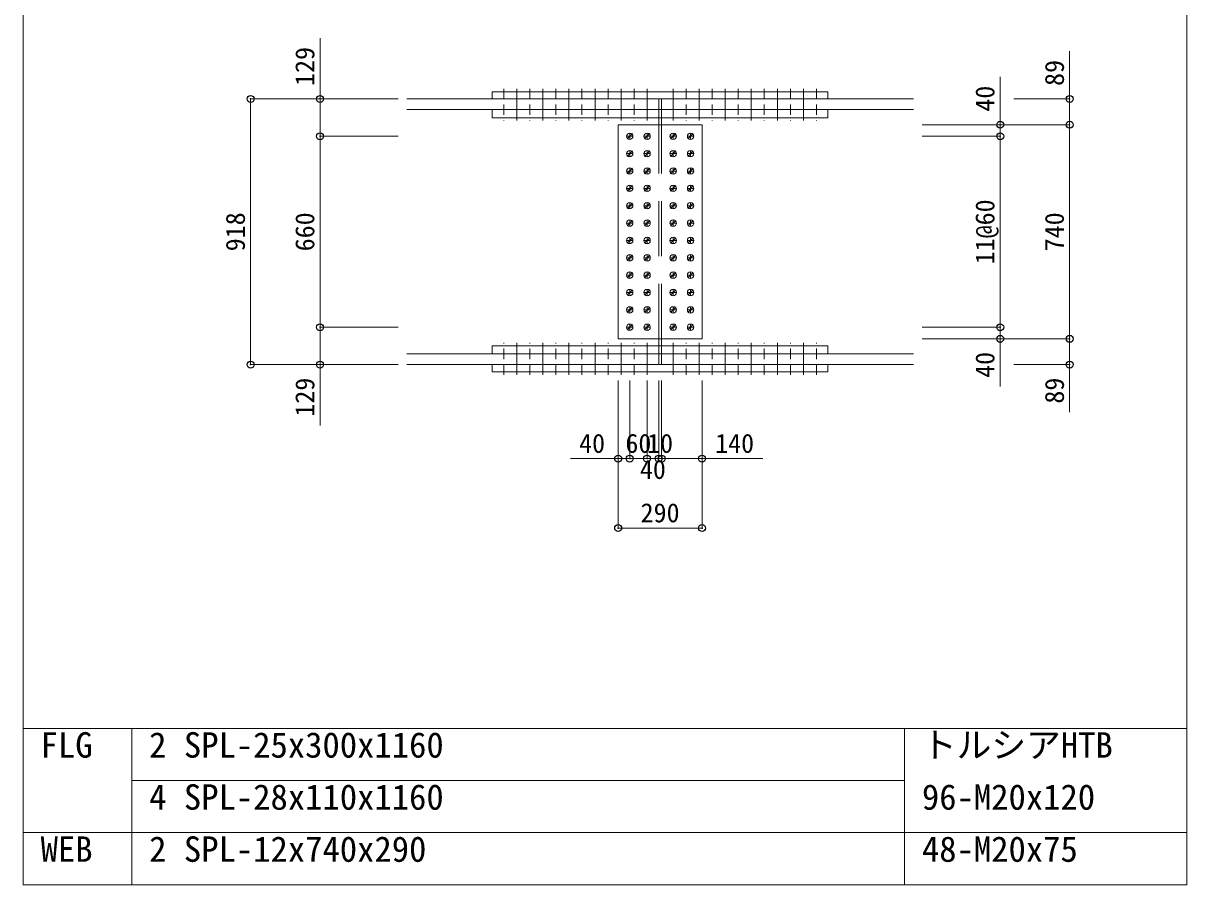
# Model space of a CAD drawing. Units: millimetres, scale not verified. Extents: x -8310 to 8310, y -4800 to 5700.
# Drawn here: x 90 to 4110, y 540 to 3517 of the extents above; entities that cross this region are included whole.
import ezdxf
from ezdxf.enums import TextEntityAlignment as Align

# ---------------------------------------------------------------- set-up
doc = ezdxf.new("R2010")
doc.units = ezdxf.units.MM
doc.header["$LTSCALE"] = 30
doc.header["$PDMODE"] = 32
doc.header["$PDSIZE"] = 24
doc.linetypes.add('DASHED1', pattern=[1.8, 1.2, -0.6])
doc.linetypes.add('USER2', pattern=[9.525, 6.35, -3.175])
doc.layers.add('0-0', color=7, linetype='Continuous')
doc.layers.add('0-2', color=7, linetype='Continuous')
for name, color, linetype, lineweight in [('0-1', 7, 'Continuous', 18), ('0-5', 7, 'Continuous', 18), ('0-6', 7, 'USER2', 18), ('0-8', 7, 'Continuous', 18), ('0-9', 7, 'Continuous', 18), ('0-A', 7, 'Continuous', 18), ('0-B', 7, 'Continuous', 18)]:
    doc.layers.add(name, color=color, linetype=linetype, lineweight=lineweight)
doc.styles.add('ＭＳ ゴシック', font='')
doc.styles.get('ＭＳ ゴシック').set_extended_font_data('MS Gothic')

msp = doc.modelspace()

# ---------------------------------------------------------------- linework, layer by layer
at = {"layer": '0-0'}
for p in [(875.5, 3255.75), (1115.5, 3255.75), (3705.5, 3255.75), (3465.5, 3166.75), (3705.5, 3166.75), (1115.5, 3126.75), (3465.5, 3126.75), (1115.5, 2466.75), (3465.5, 2466.75), (3465.5, 2426.75), (3705.5, 2426.75), (875.5, 2337.75), (1115.5, 2337.75), (3705.5, 2337.75), (2145.5, 2012.75), (2185.5, 2012.75), (2245.5, 2012.75), (2285.5, 2012.75), (2295.5, 2012.75), (2435.5, 2012.75), (2145.5, 1772.75), (2435.5, 1772.75)]:
    msp.add_point(p, dxfattribs=at)
at = {"layer": '0-1'}
for p, q in [((90, 540), (90, 5700)), ((4110, 540), (4110, 5700)), ((90, 1080), (4110, 1080)), ((465, 540), (465, 1080)), ((3135, 540), (3135, 1080)), ((465, 900), (3135, 900)), ((90, 720), (4110, 720)), ((90, 540), (4110, 540))]:
    msp.add_line(p, q, dxfattribs=at)
at = {"layer": '0-5'}
for p, q in [((1710.5, 3280.75), (2870.5, 3280.75)), ((1710.5, 3255.75), (1710.5, 3280.75)), ((1415.5, 3255.75), (2285.5, 3255.75)), ((1710.5, 3218.75), (2870.5, 3218.75)), ((1710.5, 3190.75), (1710.5, 3218.75)), ((2295.5, 3255.75), (3165.5, 3255.75)), ((2295.5, 3218.75), (2295.5, 3255.75)), ((2295.5, 3218.75), (3165.5, 3218.75)), ((2285.5, 3166.75), (2285.5, 3190.75)), ((2295.5, 3166.75), (2295.5, 3190.75)), ((2145.5, 3166.75), (2435.5, 3166.75)), ((2145.5, 2426.75), (2145.5, 3166.75)), ((2285.5, 2402.75), (2285.5, 2426.75)), ((2295.5, 2402.75), (2295.5, 2426.75)), ((1415.5, 2374.75), (2285.5, 2374.75)), ((1710.5, 2402.75), (2285.5, 2402.75)), ((1710.5, 2374.75), (1710.5, 2402.75)), ((1710.5, 2374.75), (2285.5, 2374.75)), ((2285.5, 2402.75), (2870.5, 2402.75)), ((2285.5, 2374.75), (2870.5, 2374.75)), ((2870.5, 2374.75), (2870.5, 2402.75)), ((1710.5, 2337.75), (2285.5, 2337.75)), ((1710.5, 2312.75), (1710.5, 2337.75)), ((2285.5, 2337.75), (2870.5, 2337.75)), ((2295.5, 2337.75), (3165.5, 2337.75)), ((2870.5, 2312.75), (2870.5, 2337.75)), ((1710.5, 2312.75), (2285.5, 2312.75)), ((2285.5, 2312.75), (2870.5, 2312.75))]:
    msp.add_line(p, q, dxfattribs=at)
for points in [[(1710.5, 3255.75), (2870.5, 3255.75), (2870.5, 3280.75)], [(1415.5, 3218.75), (2285.5, 3218.75), (2285.5, 3255.75)], [(1710.5, 3190.75), (2870.5, 3190.75), (2870.5, 3218.75)], [(2145.5, 2426.75), (2435.5, 2426.75), (2435.5, 3166.75)], [(1415.5, 2337.75), (2285.5, 2337.75), (2285.5, 2374.75)], [(2295.5, 2337.75), (2295.5, 2374.75), (3165.5, 2374.75)]]:
    msp.add_lwpolyline(points, dxfattribs=at)
at = {"layer": '0-6'}
for p, q in [((2285.5, 3190.75), (2285.5, 3218.75)), ((2295.5, 3190.75), (2295.5, 3218.75)), ((2285.5, 2426.75), (2285.5, 3166.75)), ((2295.5, 2426.75), (2295.5, 3166.75)), ((2285.5, 2374.75), (2285.5, 2402.75)), ((2295.5, 2374.75), (2295.5, 2402.75))]:
    msp.add_line(p, q, dxfattribs=at)
at = {"layer": '0-8'}
for p, q in [((2176.17, 3117.42), (2194.83, 3136.08)), ((2185.5, 3115.75), (2185.5, 3137.75)), ((2236.17, 3117.42), (2254.83, 3136.08)), ((2245.5, 3115.75), (2245.5, 3137.75)), ((2326.17, 3117.42), (2344.83, 3136.08)), ((2335.5, 3115.75), (2335.5, 3137.75)), ((2386.17, 3117.42), (2404.83, 3136.08)), ((2395.5, 3115.75), (2395.5, 3137.75)), ((2174.5, 3126.75), (2196.5, 3126.75)), ((2234.5, 3126.75), (2256.5, 3126.75)), ((2324.5, 3126.75), (2346.5, 3126.75)), ((2384.5, 3126.75), (2406.5, 3126.75)), ((2174.5, 3066.75), (2196.5, 3066.75)), ((2176.17, 3057.42), (2194.83, 3076.08)), ((2185.5, 3055.75), (2185.5, 3077.75)), ((2234.5, 3066.75), (2256.5, 3066.75)), ((2236.17, 3057.42), (2254.83, 3076.08)), ((2245.5, 3055.75), (2245.5, 3077.75)), ((2324.5, 3066.75), (2346.5, 3066.75)), ((2326.17, 3057.42), (2344.83, 3076.08)), ((2335.5, 3055.75), (2335.5, 3077.75)), ((2384.5, 3066.75), (2406.5, 3066.75)), ((2386.17, 3057.42), (2404.83, 3076.08)), ((2395.5, 3055.75), (2395.5, 3077.75)), ((2176.17, 2997.42), (2194.83, 3016.08)), ((2185.5, 2995.75), (2185.5, 3017.75)), ((2236.17, 2997.42), (2254.83, 3016.08)), ((2245.5, 2995.75), (2245.5, 3017.75)), ((2326.17, 2997.42), (2344.83, 3016.08)), ((2335.5, 2995.75), (2335.5, 3017.75)), ((2386.17, 2997.42), (2404.83, 3016.08)), ((2395.5, 2995.75), (2395.5, 3017.75)), ((2174.5, 3006.75), (2196.5, 3006.75)), ((2234.5, 3006.75), (2256.5, 3006.75)), ((2324.5, 3006.75), (2346.5, 3006.75)), ((2384.5, 3006.75), (2406.5, 3006.75)), ((2174.5, 2946.75), (2196.5, 2946.75)), ((2176.17, 2937.42), (2194.83, 2956.08)), ((2185.5, 2935.75), (2185.5, 2957.75)), ((2234.5, 2946.75), (2256.5, 2946.75)), ((2236.17, 2937.42), (2254.83, 2956.08)), ((2245.5, 2935.75), (2245.5, 2957.75)), ((2324.5, 2946.75), (2346.5, 2946.75)), ((2326.17, 2937.42), (2344.83, 2956.08)), ((2335.5, 2935.75), (2335.5, 2957.75)), ((2384.5, 2946.75), (2406.5, 2946.75)), ((2386.17, 2937.42), (2404.83, 2956.08)), ((2395.5, 2935.75), (2395.5, 2957.75)), ((2176.17, 2877.42), (2194.83, 2896.08)), ((2185.5, 2875.75), (2185.5, 2897.75)), ((2236.17, 2877.42), (2254.83, 2896.08)), ((2245.5, 2875.75), (2245.5, 2897.75)), ((2326.17, 2877.42), (2344.83, 2896.08)), ((2335.5, 2875.75), (2335.5, 2897.75)), ((2386.17, 2877.42), (2404.83, 2896.08)), ((2395.5, 2875.75), (2395.5, 2897.75)), ((2174.5, 2886.75), (2196.5, 2886.75)), ((2234.5, 2886.75), (2256.5, 2886.75)), ((2324.5, 2886.75), (2346.5, 2886.75)), ((2384.5, 2886.75), (2406.5, 2886.75)), ((2174.5, 2826.75), (2196.5, 2826.75)), ((2176.17, 2817.42), (2194.83, 2836.08)), ((2185.5, 2815.75), (2185.5, 2837.75)), ((2234.5, 2826.75), (2256.5, 2826.75)), ((2236.17, 2817.42), (2254.83, 2836.08)), ((2245.5, 2815.75), (2245.5, 2837.75)), ((2324.5, 2826.75), (2346.5, 2826.75)), ((2326.17, 2817.42), (2344.83, 2836.08)), ((2335.5, 2815.75), (2335.5, 2837.75)), ((2384.5, 2826.75), (2406.5, 2826.75)), ((2386.17, 2817.42), (2404.83, 2836.08)), ((2395.5, 2815.75), (2395.5, 2837.75)), ((2176.17, 2757.42), (2194.83, 2776.08)), ((2185.5, 2755.75), (2185.5, 2777.75)), ((2236.17, 2757.42), (2254.83, 2776.08)), ((2245.5, 2755.75), (2245.5, 2777.75)), ((2326.17, 2757.42), (2344.83, 2776.08)), ((2335.5, 2755.75), (2335.5, 2777.75)), ((2386.17, 2757.42), (2404.83, 2776.08)), ((2395.5, 2755.75), (2395.5, 2777.75)), ((2174.5, 2766.75), (2196.5, 2766.75)), ((2234.5, 2766.75), (2256.5, 2766.75)), ((2324.5, 2766.75), (2346.5, 2766.75)), ((2384.5, 2766.75), (2406.5, 2766.75)), ((2174.5, 2706.75), (2196.5, 2706.75)), ((2176.17, 2697.42), (2194.83, 2716.08)), ((2185.5, 2695.75), (2185.5, 2717.75)), ((2234.5, 2706.75), (2256.5, 2706.75)), ((2236.17, 2697.42), (2254.83, 2716.08)), ((2245.5, 2695.75), (2245.5, 2717.75)), ((2324.5, 2706.75), (2346.5, 2706.75)), ((2326.17, 2697.42), (2344.83, 2716.08)), ((2335.5, 2695.75), (2335.5, 2717.75)), ((2384.5, 2706.75), (2406.5, 2706.75)), ((2386.17, 2697.42), (2404.83, 2716.08)), ((2395.5, 2695.75), (2395.5, 2717.75)), ((2176.17, 2637.42), (2194.83, 2656.08)), ((2185.5, 2635.75), (2185.5, 2657.75)), ((2236.17, 2637.42), (2254.83, 2656.08)), ((2245.5, 2635.75), (2245.5, 2657.75)), ((2326.17, 2637.42), (2344.83, 2656.08)), ((2335.5, 2635.75), (2335.5, 2657.75)), ((2386.17, 2637.42), (2404.83, 2656.08)), ((2395.5, 2635.75), (2395.5, 2657.75)), ((2174.5, 2646.75), (2196.5, 2646.75)), ((2234.5, 2646.75), (2256.5, 2646.75)), ((2324.5, 2646.75), (2346.5, 2646.75)), ((2384.5, 2646.75), (2406.5, 2646.75)), ((2174.5, 2586.75), (2196.5, 2586.75)), ((2176.17, 2577.42), (2194.83, 2596.08)), ((2185.5, 2575.75), (2185.5, 2597.75)), ((2234.5, 2586.75), (2256.5, 2586.75)), ((2236.17, 2577.42), (2254.83, 2596.08)), ((2245.5, 2575.75), (2245.5, 2597.75)), ((2324.5, 2586.75), (2346.5, 2586.75)), ((2326.17, 2577.42), (2344.83, 2596.08)), ((2335.5, 2575.75), (2335.5, 2597.75)), ((2384.5, 2586.75), (2406.5, 2586.75)), ((2386.17, 2577.42), (2404.83, 2596.08)), ((2395.5, 2575.75), (2395.5, 2597.75)), ((2176.17, 2517.42), (2194.83, 2536.08)), ((2185.5, 2515.75), (2185.5, 2537.75)), ((2236.17, 2517.42), (2254.83, 2536.08)), ((2245.5, 2515.75), (2245.5, 2537.75)), ((2326.17, 2517.42), (2344.83, 2536.08)), ((2335.5, 2515.75), (2335.5, 2537.75)), ((2386.17, 2517.42), (2404.83, 2536.08)), ((2395.5, 2515.75), (2395.5, 2537.75)), ((2174.5, 2526.75), (2196.5, 2526.75)), ((2234.5, 2526.75), (2256.5, 2526.75)), ((2324.5, 2526.75), (2346.5, 2526.75)), ((2384.5, 2526.75), (2406.5, 2526.75)), ((2174.5, 2466.75), (2196.5, 2466.75)), ((2176.17, 2457.42), (2194.83, 2476.08)), ((2185.5, 2455.75), (2185.5, 2477.75)), ((2234.5, 2466.75), (2256.5, 2466.75)), ((2236.17, 2457.42), (2254.83, 2476.08)), ((2245.5, 2455.75), (2245.5, 2477.75)), ((2324.5, 2466.75), (2346.5, 2466.75)), ((2326.17, 2457.42), (2344.83, 2476.08)), ((2335.5, 2455.75), (2335.5, 2477.75)), ((2384.5, 2466.75), (2406.5, 2466.75)), ((2386.17, 2457.42), (2404.83, 2476.08)), ((2395.5, 2455.75), (2395.5, 2477.75))]:
    msp.add_line(p, q, dxfattribs=at)
at = {"layer": '0-9', "linetype": 'DASHED1'}
for p, q in [((1750.5, 3290.75), (1750.5, 3180.75)), ((1840.5, 3290.75), (1840.5, 3180.75)), ((1930.5, 3290.75), (1930.5, 3180.75)), ((2020.5, 3290.75), (2020.5, 3180.75)), ((2110.5, 3290.75), (2110.5, 3180.75)), ((2200.5, 3290.75), (2200.5, 3180.75)), ((2380.5, 3290.75), (2380.5, 3180.75)), ((2470.5, 3290.75), (2470.5, 3180.75)), ((2560.5, 3290.75), (2560.5, 3180.75)), ((2650.5, 3290.75), (2650.5, 3180.75)), ((2740.5, 3290.75), (2740.5, 3180.75)), ((2830.5, 3290.75), (2830.5, 3180.75)), ((1750.5, 2302.75), (1750.5, 2412.75)), ((1840.5, 2302.75), (1840.5, 2412.75)), ((1930.5, 2302.75), (1930.5, 2412.75)), ((2020.5, 2302.75), (2020.5, 2412.75)), ((2110.5, 2302.75), (2110.5, 2412.75)), ((2200.5, 2302.75), (2200.5, 2412.75)), ((2380.5, 2302.75), (2380.5, 2412.75)), ((2470.5, 2302.75), (2470.5, 2412.75)), ((2560.5, 2302.75), (2560.5, 2412.75)), ((2650.5, 2302.75), (2650.5, 2412.75)), ((2740.5, 2302.75), (2740.5, 2412.75)), ((2830.5, 2302.75), (2830.5, 2412.75))]:
    msp.add_line(p, q, dxfattribs=at)
at = {"layer": '0-9'}
for p, q in [((1795.5, 3290.75), (1795.5, 3180.75)), ((1885.5, 3290.75), (1885.5, 3180.75)), ((1975.5, 3290.75), (1975.5, 3180.75)), ((2065.5, 3290.75), (2065.5, 3180.75)), ((2155.5, 3290.75), (2155.5, 3180.75)), ((2245.5, 3290.75), (2245.5, 3180.75)), ((2335.5, 3290.75), (2335.5, 3180.75)), ((2425.5, 3290.75), (2425.5, 3180.75)), ((2515.5, 3290.75), (2515.5, 3180.75)), ((2605.5, 3290.75), (2605.5, 3180.75)), ((2695.5, 3290.75), (2695.5, 3180.75)), ((2785.5, 3290.75), (2785.5, 3180.75)), ((1795.5, 2302.75), (1795.5, 2412.75)), ((1885.5, 2302.75), (1885.5, 2412.75)), ((1975.5, 2302.75), (1975.5, 2412.75)), ((2065.5, 2302.75), (2065.5, 2412.75)), ((2155.5, 2302.75), (2155.5, 2412.75)), ((2245.5, 2302.75), (2245.5, 2412.75)), ((2335.5, 2302.75), (2335.5, 2412.75)), ((2425.5, 2302.75), (2425.5, 2412.75)), ((2515.5, 2302.75), (2515.5, 2412.75)), ((2605.5, 2302.75), (2605.5, 2412.75)), ((2695.5, 2302.75), (2695.5, 2412.75)), ((2785.5, 2302.75), (2785.5, 2412.75))]:
    msp.add_line(p, q, dxfattribs=at)
at = {"layer": '0-A'}
for p, q in [((1385.5, 3255.75), (875.5, 3255.75)), ((1385.5, 3255.75), (1115.5, 3255.75)), ((3512.52, 3255.75), (3705.5, 3255.75)), ((3195.5, 3166.75), (3465.5, 3166.75)), ((3195.5, 3166.75), (3705.5, 3166.75)), ((1385.5, 3126.75), (1115.5, 3126.75)), ((3195.5, 3126.75), (3465.5, 3126.75)), ((1385.5, 2466.75), (1115.5, 2466.75)), ((1115.5, 2127.75), (1115.5, 2466.75)), ((3195.5, 2466.75), (3465.5, 2466.75)), ((3465.5, 2261.75), (3465.5, 2466.75)), ((3195.5, 2426.75), (3465.5, 2426.75)), ((3195.5, 2426.75), (3705.5, 2426.75)), ((3705.5, 2172.75), (3705.5, 2426.75)), ((1385.5, 2337.75), (1115.5, 2337.75)), ((3512.52, 2337.75), (3705.5, 2337.75)), ((2145.5, 2282.75), (2145.5, 2012.75)), ((2145.5, 2282.75), (2145.5, 1772.75)), ((2185.5, 2282.75), (2185.5, 2012.75)), ((2185.5, 2282.75), (2185.5, 2012.75)), ((2245.5, 2282.75), (2245.5, 2012.75)), ((2245.5, 2282.75), (2245.5, 2012.75)), ((2285.5, 2282.75), (2285.5, 2012.75)), ((2285.5, 2282.75), (2285.5, 2012.75)), ((2295.5, 2282.75), (2295.5, 2012.75)), ((2295.5, 2282.75), (2295.5, 2012.75)), ((2435.5, 2282.75), (2435.5, 2012.75)), ((2435.5, 2282.75), (2435.5, 1772.75)), ((1980.5, 2012.75), (2185.5, 2012.75)), ((2185.5, 2012.75), (2245.5, 2012.75)), ((2245.5, 2012.75), (2285.5, 2012.75)), ((2285.5, 2012.75), (2295.5, 2012.75)), ((2295.5, 2012.75), (2645.5, 2012.75)), ((2145.5, 1772.75), (2435.5, 1772.75))]:
    msp.add_line(p, q, dxfattribs=at)
for points in [[(1385.5, 3126.75), (1115.5, 3126.75), (1115.5, 3465.75)], [(3195.5, 3166.75), (3705.5, 3166.75), (3705.5, 3420.75)], [(3195.5, 3126.75), (3465.5, 3126.75), (3465.5, 3331.75)], [(1385.5, 2337.75), (875.5, 2337.75), (875.5, 3255.75)], [(3195.5, 2426.75), (3705.5, 2426.75), (3705.5, 3166.75)], [(1385.5, 2466.75), (1115.5, 2466.75), (1115.5, 3126.75)], [(3195.5, 2466.75), (3465.5, 2466.75), (3465.5, 3126.75)]]:
    msp.add_lwpolyline(points, dxfattribs=at)
at = {"layer": '0-B'}
for centre in [(2185.5, 3126.75), (2245.5, 3126.75), (2335.5, 3126.75), (2395.5, 3126.75), (2185.5, 3066.75), (2245.5, 3066.75), (2335.5, 3066.75), (2395.5, 3066.75), (2185.5, 3006.75), (2245.5, 3006.75), (2335.5, 3006.75), (2395.5, 3006.75), (2185.5, 2946.75), (2245.5, 2946.75), (2335.5, 2946.75), (2395.5, 2946.75), (2185.5, 2886.75), (2245.5, 2886.75), (2335.5, 2886.75), (2395.5, 2886.75), (2185.5, 2826.75), (2245.5, 2826.75), (2335.5, 2826.75), (2395.5, 2826.75), (2185.5, 2766.75), (2245.5, 2766.75), (2335.5, 2766.75), (2395.5, 2766.75), (2185.5, 2706.75), (2245.5, 2706.75), (2335.5, 2706.75), (2395.5, 2706.75), (2185.5, 2646.75), (2245.5, 2646.75), (2335.5, 2646.75), (2395.5, 2646.75), (2185.5, 2586.75), (2245.5, 2586.75), (2335.5, 2586.75), (2395.5, 2586.75), (2185.5, 2526.75), (2245.5, 2526.75), (2335.5, 2526.75), (2395.5, 2526.75), (2185.5, 2466.75), (2245.5, 2466.75), (2335.5, 2466.75), (2395.5, 2466.75)]:
    msp.add_circle(centre, 11, dxfattribs=at)

# ---------------------------------------------------------------- texts
at = {"layer": '0-2', "style": 'ＭＳ ゴシック'}
for s, p in [('FLG', (150, 952.8)), ('2', (525, 952.8)), ('SPL-25x300x1160', (645, 952.8)), ('トルシアHTB', (3195, 952.8)), ('4', (525, 772.8)), ('SPL-28x110x1160', (645, 772.8)), ('96-M20x120', (3195, 772.8)), ('WEB', (150, 592.8)), ('2', (525, 592.8)), ('SPL-12x740x290', (645, 592.8)), ('48-M20x75', (3195, 592.8))]:
    msp.add_text(s, height=87.98, dxfattribs=at).set_placement(p, align=Align.BOTTOM_LEFT)
at = {"layer": '0-A', "style": 'ＭＳ ゴシック'}
for s, p in [('129', (1115.5, 3300.75)), ('89', (3705.5, 3300.75)), ('40', (3465.5, 3211.75)), ('11@60', (3465.5, 2684.25)), ('918', (875.5, 2729.25)), ('660', (1115.5, 2729.25)), ('740', (3705.5, 2729.25)), ('40', (3465.5, 2291.75)), ('129', (1115.5, 2157.75)), ('89', (3705.5, 2202.75))]:
    msp.add_text(s, height=65.98, rotation=90, dxfattribs=at).set_placement(p, align=Align.BOTTOM_LEFT)
for s, p in [('40', (2010.5, 2012.75)), ('60', (2170.5, 2012.75)), ('10', (2245.5, 2012.75)), ('140', (2480.5, 2012.75)), ('40', (2220.5, 1922.75)), ('290', (2223, 1772.75))]:
    msp.add_text(s, height=65.98, dxfattribs=at).set_placement(p, align=Align.BOTTOM_LEFT)

doc.saveas('drawing.dxf')
